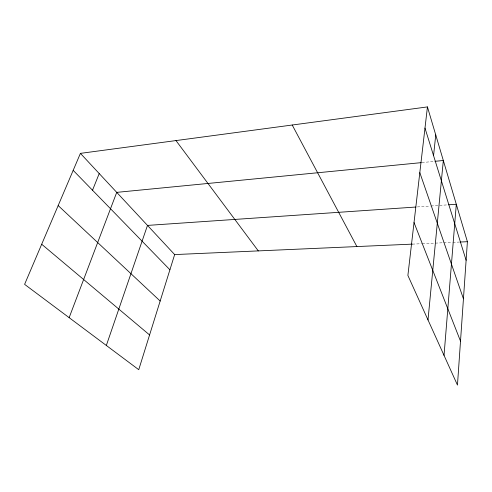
<?xml version="1.0" encoding="UTF-8"?>
<svg xmlns="http://www.w3.org/2000/svg" width="492" height="492" viewBox="0 0 492 492"><rect width="100%" height="100%" fill="white"/><g stroke="black" fill="none" stroke-linecap="round" stroke-linejoin="round"><path stroke-width="0.37" stroke-dasharray="2.46 1.84" d="M421.988 162.575L434.184 161.388M417.327 206.935L430.322 206.043M431.084 205.994L447.898 204.844M412.407 244.124L421.57 243.718M422.333 243.688L434.559 243.146M435.322 243.116L442.96 242.777M443.722 242.747L452.123 242.378M452.886 242.341L459.762 242.039"/><path stroke-width="0.74" d="M427.443 106.912L467.4 241.707L457.462 385.088L407.886 275.452L427.443 106.912L80.417 153.369L24.6 284.351L138.744 369.689L174.654 254.579L80.417 153.369M444.03 355.39L456.305 204.266L448.661 204.789M428.003 319.941L443.329 160.497L434.946 161.315M433.563 155.663L435.746 134.925M106.34 345.458L147.495 225.41L415.795 207.04M69.144 317.654L116.727 192.366L421.232 162.649M92.514 190.232L99.218 173.559M174.654 254.579L412.407 244.124M460.524 242.009L467.4 241.707M41.691 244.247L149.58 334.954M58.173 205.57L160.164 301.03M73.179 170.355L169.912 269.782M175.976 140.577L258.3 250.902M292.223 125.017L356.891 246.566M414.024 222.556L460.506 341.147M419.817 172.643L463.439 298.798M424.99 128.098L466.115 260.274"/></g></svg>
